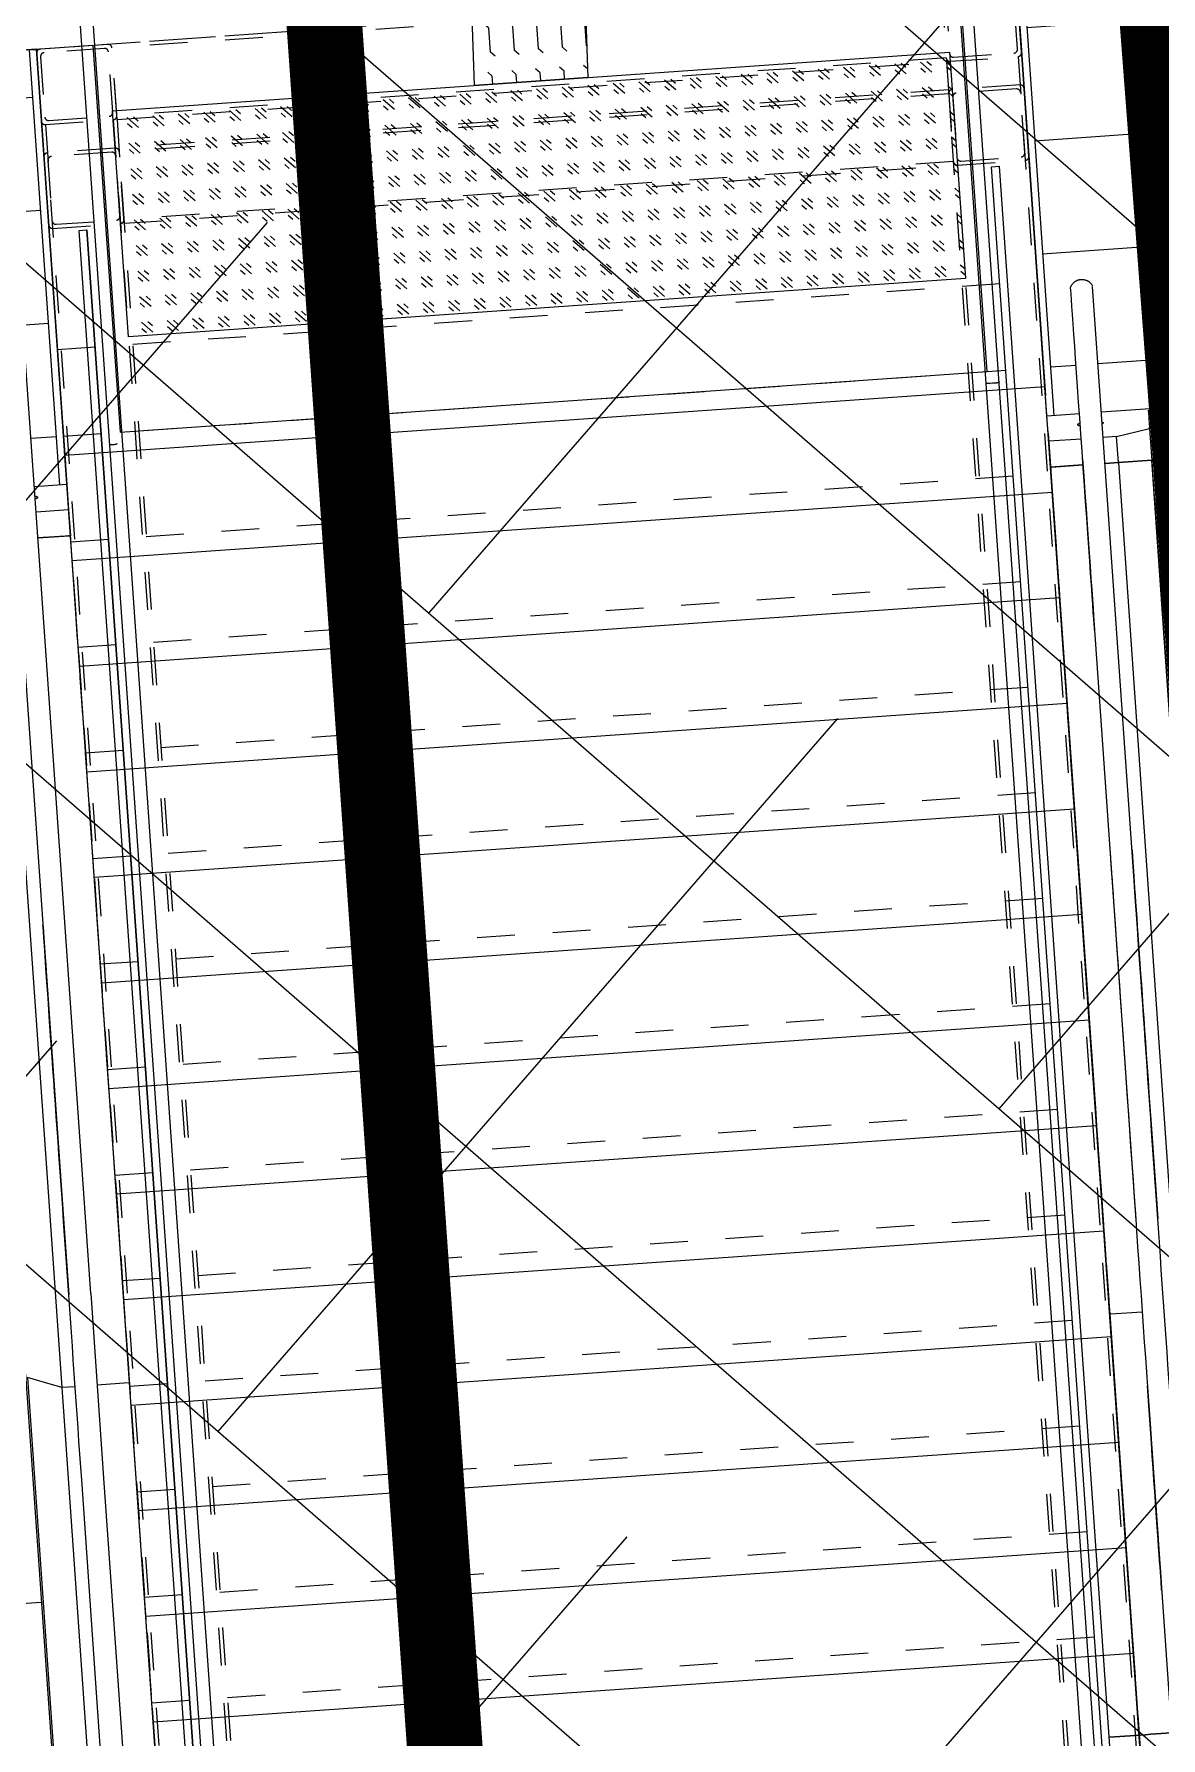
# Model space of a CAD drawing. Header units: millimetres. Extents: x 50357 to 985146, y 723188 to 1803594.
# Drawn here: x 834411.022 to 834414.004, y 820133.089 to 820137.598 of the extents above; entities that cross this region are included whole.
import ezdxf

# ---------------------------------------------------------------- set-up
doc = ezdxf.new("R2010")
doc.units = ezdxf.units.MM
doc.header["$LTSCALE"] = 3
doc.header["$MEASUREMENT"] = 0
for name, pattern in [('DASHED2', [0.375, 0.25, -0.125]), ('DIVIDE', [1.25, 0.5, -0.25, 0, -0.25, 0, -0.25]), ('Grid Line', [22.225, 12.7, -3.175, 3.175, -3.175]), ('XXASB-PIW-ARC-DWG-1012-MWP-XXXX-WS3-XC$0$XXXXX-PIW-P-ASB_BRIDGE_DECK_ARC-XXX$0$DASHED', [19.05, 12.7, -6.35]), ('XXASB-PIW-ARC-DWG-1012-MWP-XXXX-WS3-XC$0$XXXXX-PIW-P-ASB_BRIDGE_DECK_STR-XXX$0$Member Hidden', [4.5, 2.5, -2]), ('XXASB-PIW-ARC-DWG-1012-MWP-XXXX-WS3-XC$0$XXXXX-PIW-P-ASB_BRIDGE_STAIR_ESCALATOR-XXX$0$Member Hidden', [4.5, 2.5, -2])]:
    doc.linetypes.add(name, pattern=pattern)
doc.layers.add('-Excluded area line', color=7, linetype='DASHED2', lineweight=40)
for name, color, linetype in [('-Section line', 7, 'Continuous'), ('3A35X-MAGP-P-LD-00-0$0$LWK-GA_HANDRAIL', 7, 'Continuous'), ('_DEV LINE', 96, 'DIVIDE')]:
    doc.layers.add(name, color=color, linetype=linetype)
for name, color, linetype, true_color in [('WKD071__', 7, 'Continuous', 0x6e6e6e), ('XXASB-PIW-ARC-DWG-1012-MWP-XXXX-WS3-XC$0$XXXXX-PIW-P-ASB_BRIDGE_DECK_STR-XXX$0$ADS280__', 7, 'Continuous', 0x6e6e6e), ('XXASB-PIW-ARC-DWG-1012-MWP-XXXX-WS3-XC$0$XXXXX-PIW-P-ASB_BRIDGE_DECK_STR-XXX$0$ADS280_H', 7, 'XXASB-PIW-ARC-DWG-1012-MWP-XXXX-WS3-XC$0$XXXXX-PIW-P-ASB_BRIDGE_DECK_STR-XXX$0$Member Hidden', 0x6e6e6e), ('XXASB-PIW-ARC-DWG-1012-MWP-XXXX-WS3-XC$0$XXXXX-PIW-P-ASB_BRIDGE_STAIR_ESCALATOR-XXX$0$ADS240', 7, 'XXASB-PIW-ARC-DWG-1012-MWP-XXXX-WS3-XC$0$XXXXX-PIW-P-ASB_BRIDGE_STAIR_ESCALATOR-XXX$0$Member Hidden', 0x6e6e6e), ('XXASB-PIW-ARC-DWG-1012-MWP-XXXX-WS3-XC$0$XXXXX-PIW-P-ASB_BRIDGE_STAIR_ESCALATOR-XXX$0$ADS240_F', 7, 'Continuous', 0x6e6e6e), ('XXASB-PIW-ARC-DWG-1012-MWP-XXXX-WS3-XC$0$XXXXX-PIW-P-ASB_BRIDGE_STAIR_ESCALATOR-XXX$0$ADS292_H', 7, 'XXASB-PIW-ARC-DWG-1012-MWP-XXXX-WS3-XC$0$XXXXX-PIW-P-ASB_BRIDGE_STAIR_ESCALATOR-XXX$0$Member Hidden', 0x6e6e6e), ('XXASB-PIW-ARC-DWG-1012-MWP-XXXX-WS3-XC$0$XXXXX-PIW-P-ASB_BRIDGE_STAIR_ESCALATOR-XXX$0$ADS292_H1', 7, 'XXASB-PIW-ARC-DWG-1012-MWP-XXXX-WS3-XC$0$XXXXX-PIW-P-ASB_BRIDGE_STAIR_ESCALATOR-XXX$0$Member Hidden', 0x6e6e6e), ('XXASB-PIW-ARC-DWG-1012-MWP-XXXX-WS3-XC$0$XXXXX-PIW-P-ASB_BRIDGE_STAIR_ESCALATOR-XXX$0$Q-SPCQ-1', 7, 'Continuous', 0x6e6e6e)]:
    doc.layers.add(name, color=color, linetype=linetype, true_color=true_color)
for name, color, linetype, lineweight, true_color in [('XXASB-PIW-ARC-DWG-1012-MWP-XXXX-WS3-XC$0$XXXXX-PIW-P-ASB_BRIDGE_DECK_ARC-XXX$0$A-FLOR-HRAL', 7, 'Continuous', 13, 0x6e6e6e), ('XXASB-PIW-ARC-DWG-1012-MWP-XXXX-WS3-XC$0$XXXXX-PIW-P-ASB_BRIDGE_DECK_ARC-XXX$0$ADS280__', 7, 'Continuous', 13, 0x6e6e6e), ('XXASB-PIW-ARC-DWG-1012-MWP-XXXX-WS3-XC$0$XXXXX-PIW-P-ASB_BRIDGE_DECK_ARC-XXX$0$ADS280_H', 7, 'XXASB-PIW-ARC-DWG-1012-MWP-XXXX-WS3-XC$0$XXXXX-PIW-P-ASB_BRIDGE_DECK_ARC-XXX$0$DASHED', 25, 0x6e6e6e), ('XXASB-PIW-ARC-DWG-1012-MWP-XXXX-WS3-XC$0$XXXXX-PIW-P-ASB_BRIDGE_DECK_ARC-XXX$0$Q-SPCQ', 7, 'Continuous', 13, 0x6e6e6e)]:
    doc.layers.add(name, color=color, linetype=linetype, lineweight=lineweight, true_color=true_color)

# ---------------------------------------------------------------- blocks, each defined once
blk = doc.blocks.new('XXASB-PIW-ARC-DWG-1012-MWP-XXXX-WS3-XC$0$XXXXX-PIW-P-ASB_BRIDGE_DECK_ARC-XXX$0$HANDRAIL - HANDRAIL-3273728-DECK F_F_L__ARC')
at = {"layer": 'XXASB-PIW-ARC-DWG-1012-MWP-XXXX-WS3-XC$0$XXXXX-PIW-P-ASB_BRIDGE_DECK_ARC-XXX$0$A-FLOR-HRAL'}
for p, q in [((-668972.4, 99837.5), (-668972.4, 93010.1)), ((-668937.4, 93010.1), (-668937.4, 99837.5)), ((-668917.4, 93007.6), (-668917.4, 98077.6)), ((-668917.4, 93007.6), (-668917.4, 98077.6)), ((-668917.4, 98077.6), (-668897.4, 98077.6)), ((-668897.4, 98077.6), (-668897.4, 93007.6))]:
    blk.add_line(p, q, dxfattribs=at)
blk.add_open_spline([(-668947.4, 97505.6), (-668949.1, 97505.6), (-668966.7, 97505.8), (-668969.5, 97506.3), (-668971.1, 97506.8), (-668972.2, 97507.4), (-668972.4, 97507.9), (-668972.4, 97508.1)], degree=3, knots=[0, 0, 0, 0, 0.1666667, 0.25, 0.3333333, 0.4166667, 0.5, 0.5, 0.5, 0.5], dxfattribs=at)
blk.add_open_spline([(-668937.4, 97508.1), (-668937.4, 97507.9), (-668937.6, 97507.4), (-668938.6, 97506.8), (-668940.2, 97506.3), (-668942.3, 97505.9), (-668944.8, 97505.6), (-668946.5, 97505.6), (-668947.4, 97505.6)], degree=3, dxfattribs=at)
blk = doc.blocks.new('XXASB-PIW-ARC-DWG-1012-MWP-XXXX-WS3-XC$0$XXXXX-PIW-P-ASB_BRIDGE_DECK_ARC-XXX$0$HANDRAIL1 - HANDRAIL-3274031-DECK F_F_L__ARC')
at = {"layer": 'XXASB-PIW-ARC-DWG-1012-MWP-XXXX-WS3-XC$0$XXXXX-PIW-P-ASB_BRIDGE_DECK_ARC-XXX$0$A-FLOR-HRAL'}
for p, q in [((-671107.9, 99837.5), (-671107.9, 93010.1)), ((-671072.9, 93010.1), (-671072.9, 99837.5)), ((-671147.9, 93007.6), (-671147.9, 98077.6)), ((-671147.9, 98077.6), (-671127.9, 98077.6)), ((-671127.9, 93007.6), (-671127.9, 98077.6)), ((-671127.9, 98077.6), (-671127.9, 93007.6))]:
    blk.add_line(p, q, dxfattribs=at)
blk.add_open_spline([(-671097.9, 97505.6), (-671099.7, 97505.6), (-671102.3, 97505.8), (-671105.1, 97506.3), (-671106.7, 97506.8), (-671107.7, 97507.4), (-671107.9, 97507.9), (-671107.9, 97508.1)], degree=3, knots=[0, 0, 0, 0, 0.1666667, 0.25, 0.3333333, 0.4166667, 0.5, 0.5, 0.5, 0.5], dxfattribs=at)
blk.add_open_spline([(-671087.9, 97508.1), (-671087.9, 97507.9), (-671088.1, 97507.4), (-671089.1, 97506.8), (-671090.8, 97506.3), (-671092.9, 97505.9), (-671095.3, 97505.6), (-671097, 97505.6), (-671097.9, 97505.6)], degree=3, dxfattribs=at)
blk = doc.blocks.new('XXASB-PIW-ARC-DWG-1012-MWP-XXXX-WS3-XC$0$XXXXX-PIW-P-ASB_BRIDGE_DECK_ARC-XXX')
at = {"layer": 'XXASB-PIW-ARC-DWG-1012-MWP-XXXX-WS3-XC$0$XXXXX-PIW-P-ASB_BRIDGE_DECK_ARC-XXX$0$Q-SPCQ'}
h = blk.add_hatch(dxfattribs=at)
h.set_pattern_fill('FLEX', color=256, scale=10, angle=93.9987)
h.set_pattern_definition([(93.998705, (834867488.62, 817791861.544), (-63.345417, -4.4281045), [63.5, -63.5]), (138.998705, (834867484.193, 817791924.89), (-63.345417, -4.4281045), [15.875, -58.052561, 15.875, -89.802561])])
h.paths.add_polyline_path([(834551663, 818142331.2), (834551517.9, 818146553.4), (834551817.2, 818146574.3), (834551962.2, 818142352.2)])
h = blk.add_hatch(dxfattribs=at)
h.set_pattern_fill('GOST_GLASS', color=256, scale=8, angle=93.9987)
h.set_pattern_definition([(138.998705, (834732640.007, 817781335.395), (-4.733696, 67.717), [40, -56]), (138.998705, (834732638.824, 817781352.325), (-4.733696, 67.717), [16, -80]), (138.998705, (834732623.08, 817781334.21), (-4.733696, 67.717), [16, -80])])
h.paths.add_polyline_path([(834552961.5, 818141820.5), (834550746.9, 818141665.7), (834550705, 818142264.3), (834552919.6, 818142419.1)])
at = {"layer": 'XXASB-PIW-ARC-DWG-1012-MWP-XXXX-WS3-XC$0$XXXXX-PIW-P-ASB_BRIDGE_DECK_ARC-XXX$0$ADS280__'}
for p, q in [((834553096.8, 818142608.9), (834553171.9, 818141534.5)), ((834550503.2, 818142427.6), (834548682.6, 818142300.3)), ((834550578.3, 818141353.2), (834550503.2, 818142427.6)), ((834550578.3, 818141353.2), (834553171.9, 818141534.5))]:
    blk.add_line(p, q, dxfattribs=at)
at = {"layer": 'XXASB-PIW-ARC-DWG-1012-MWP-XXXX-WS3-XC$0$XXXXX-PIW-P-ASB_BRIDGE_DECK_ARC-XXX$0$ADS280_H'}
blk.add_line((834550558.7, 818141632.5), (834553152.4, 818141813.8), dxfattribs=at)
at = {"layer": 'XXASB-PIW-ARC-DWG-1012-MWP-XXXX-WS3-XC$0$XXXXX-PIW-P-ASB_BRIDGE_DECK_ARC-XXX$0$Q-SPCQ'}
for points in [[(834551663, 818142331.2), (834551517.9, 818146553.4), (834551817.2, 818146574.3), (834551962.2, 818142352.2)], [(834552961.5, 818141820.5), (834550746.9, 818141665.7), (834550705, 818142264.3), (834552919.6, 818142419.1)]]:
    blk.add_lwpolyline(points, close=True, dxfattribs=at)
at = {"layer": 'XXASB-PIW-ARC-DWG-1012-MWP-XXXX-WS3-XC$0$XXXXX-PIW-P-ASB_BRIDGE_DECK_ARC-XXX$0$A-FLOR-HRAL', "rotation": 3.999000000000387}
for name, p in [('XXASB-PIW-ARC-DWG-1012-MWP-XXXX-WS3-XC$0$XXXXX-PIW-P-ASB_BRIDGE_DECK_ARC-XXX$0$HANDRAIL - HANDRAIL-3273728-DECK F_F_L__ARC', (835227159.6, 818090927.1)), ('XXASB-PIW-ARC-DWG-1012-MWP-XXXX-WS3-XC$0$XXXXX-PIW-P-ASB_BRIDGE_DECK_ARC-XXX$0$HANDRAIL1 - HANDRAIL-3274031-DECK F_F_L__ARC', (835226970.6, 818090913.9))]:
    blk.add_blockref(name, p, dxfattribs=at)
blk = doc.blocks.new('XXASB-PIW-ARC-DWG-1012-MWP-XXXX-WS3-XC$0$XXXXX-PIW-P-ASB_BRIDGE_DECK_STR-XXX')
at = {"layer": 'XXASB-PIW-ARC-DWG-1012-MWP-XXXX-WS3-XC$0$XXXXX-PIW-P-ASB_BRIDGE_DECK_STR-XXX$0$ADS280__'}
for p, q in [((834553019.1, 818141574), (834552947.5, 818142598.5)), ((834548682.6, 818142300.3), (834550653.1, 818142438.1)), ((834550653.1, 818142438.1), (834550724.7, 818141413.6)), ((834550724.7, 818141413.6), (834553019.1, 818141574))]:
    blk.add_line(p, q, dxfattribs=at)
at = {"layer": 'XXASB-PIW-ARC-DWG-1012-MWP-XXXX-WS3-XC$0$XXXXX-PIW-P-ASB_BRIDGE_DECK_STR-XXX$0$ADS280_H'}
blk.add_line((834548682.6, 818142300.3), (834554917.4, 818142736.2), dxfattribs=at)
blk = doc.blocks.new('XXASB-PIW-ARC-DWG-1012-MWP-XXXX-WS3-XC$0$XXXXX-PIW-P-ASB_BRIDGE_STAIR_ESCALATOR-XXX$0$KONEGL-TravelMaster110_Escalator_Single_metric - TM110 - 101384-1810381-DECK F_F_L__STR')
at = {"layer": 'XXASB-PIW-ARC-DWG-1012-MWP-XXXX-WS3-XC$0$XXXXX-PIW-P-ASB_BRIDGE_STAIR_ESCALATOR-XXX$0$Q-SPCQ-1'}
h = blk.add_hatch(dxfattribs=at)
h.set_pattern_fill('FP_2', color=256, style=0, pattern_type=2)
h.set_pattern_definition([(270, (-87448.5, -668099.4), (300, 2e-14), [])])
h.paths.add_polyline_path([(10242.6, 755), (9957.2, 755), (9957.2, 687.4), (10242.6, 687.4)], flags=0)
h.paths.add_polyline_path([(10278.6, 755), (10242.6, 755), (10242.6, 687.4), (10278.6, 687.8)], flags=0)
h.paths.add_polyline_path([(9334.9, -500), (9957.2, -500), (9957.2, -629.2), (10292.2, -629.8), (10300.6, -634.3), (10307.7, -643.1), (10311.1, -655), (10311.1, -658.3), (10309.7, -667.5), (10302.5, -680.3), (10297.9, -684.4), (10290.9, -687.4), (9957.2, -687.4), (9957.2, -755), (11111.5, -755), (11111.5, 755), (10278.6, 755), (10278.6, 687.4), (10293.5, 686.3), (10299.4, 683.1), (10303.4, 679.6), (10310.2, 666.3), (10309.7, 648.6), (10307, 642.2), (10300.6, 634.3), (10290.9, 629.2), (9957.2, 628.2), (9957.2, 500), (9334.9, 500), (9334.9, -500)], flags=0)
for p, q in [((7575.6, 773.5), (-885, 773.5)), ((7574.3, 687.4), (7574.3, 771)), ((9821.5, 773.5), (8435.2, 773.5)), ((9821.5, 773.6), (9890.2, 773.6)), ((9821.5, 687.4), (9821.5, 773.6)), ((9821.5, 771), (9821.5, 687.4)), ((9890.2, 773.6), (9957.2, 773.6)), ((9890.2, 687.4), (9890.2, 773.6)), ((9957.2, 687.4), (9957.2, 773.6)), ((9957.2, 773.5), (11111.5, 773.5)), ((11111.5, 755), (9957.2, 755)), ((11111.5, 755), (9957.2, 755)), ((7327.3, 687.4), (-8262.6, 687.4)), ((9837.7, 687.4), (7817.7, 687.4)), ((8435.2, 593.5), (7574.3, 593.5)), ((7817.7, 629.2), (9837.7, 629.2)), ((9821.5, 593.5), (8435.2, 593.5)), ((9821.5, 593.5), (9821.5, 629.2)), ((9821.5, 629.2), (9821.5, 593.5)), ((9821.5, 505), (9821.5, 593.5)), ((9821.5, 593.5), (9890.2, 593.5)), ((9821.5, 593.5), (9821.5, 505)), ((9837.7, 629.2), (10290.9, 629.2)), ((9890.2, 593.5), (9890.2, 629.2)), ((9890.2, 593.5), (9905.6, 505)), ((9957.2, 500), (9957.2, 629.2)), ((8435.2, 505), (9821.5, 505)), ((8435.2, 500), (9821.5, 500)), ((9821.5, 500), (9821.5, 505)), ((9905.6, 505), (9821.5, 505)), ((9821.5, 505), (9821.5, 500)), ((9909.5, 500), (9821.5, 500)), ((9905.6, 505), (9908.6, 505)), ((9908.6, 505), (9909.5, 500)), ((9957.2, 500), (9909.5, 500))]:
    blk.add_line(p, q, dxfattribs=at)
at = {"layer": 'XXASB-PIW-ARC-DWG-1012-MWP-XXXX-WS3-XC$0$XXXXX-PIW-P-ASB_BRIDGE_STAIR_ESCALATOR-XXX$0$Q-SPCQ-1', "flags": 128}
for points in [[(8435.2, 773.5), (8372.1, 773.5), (8309, 773.5), (8246.1, 773.5), (8183.5, 773.5), (8121.4, 773.5), (8059.7, 773.5), (7998.6, 773.5), (7938.3, 773.5), (7878.7, 773.5), (7820, 773.5), (7762.3, 773.5), (7705.7, 773.5), (7650.2, 773.5), (7596, 773.5), (7575.6, 773.5)], [(10292.5, 687.4), (10293.6, 686.9), (10294.8, 686.3), (10295.9, 685.7), (10297, 685), (10298, 684.3), (10299, 683.5), (10300, 682.8), (10301, 681.9), (10301.9, 681.1), (10302.8, 680.2), (10303.7, 679.2), (10304.5, 678.2), (10305.3, 677.2), (10306, 676.2), (10306.7, 675.1), (10307.4, 674.1), (10308, 672.9), (10308.5, 671.8), (10309, 670.6), (10309.5, 669.5), (10309.9, 668.3), (10310.3, 667.1), (10310.6, 665.8), (10310.9, 664.6), (10311.1, 663.3), (10311.3, 662.1), (10311.4, 660.8), (10311.5, 659.5), (10311.5, 658.3), (10311.5, 657), (10311.4, 655.7), (10311.3, 654.5), (10311.1, 653.2), (10310.9, 652), (10310.6, 650.7), (10310.3, 649.5), (10309.9, 648.3), (10309.5, 647.1), (10309, 645.9), (10308.5, 644.8), (10307.9, 643.6), (10307.3, 642.5), (10306.7, 641.4), (10306, 640.4), (10305.2, 639.3), (10304.5, 638.3), (10303.6, 637.3), (10302.8, 636.4), (10301.9, 635.5), (10301, 634.6), (10300, 633.8), (10299, 633), (10298, 632.3), (10296.9, 631.6), (10295.8, 630.9), (10294.7, 630.3), (10293.6, 629.7), (10292.5, 629.2)]]:
    blk.add_lwpolyline(points, dxfattribs=at)
at = {"layer": 'XXASB-PIW-ARC-DWG-1012-MWP-XXXX-WS3-XC$0$XXXXX-PIW-P-ASB_BRIDGE_STAIR_ESCALATOR-XXX$0$Q-SPCQ-1'}
for centre, major_axis, start_param, end_param in [((9821.5, 771), (0, 2.5), 4.712389, 4.970341), ((7817.7, 687.4), (980.9, 0), 0, 4.248741), ((9837.7, 687.4), (-454.8, 0), 4.712389, 9.342105), ((7817.7, 629.2), (-981, 0), 1.047197, 4.712389), ((8435.2, 505), (1518.4, 0), 0, 2.22745), ((8435.2, 500), (1502.4, 0), 4.213205, 6.283185)]:
    blk.add_ellipse(centre, major_axis=major_axis, ratio=0.000001, start_param=start_param, end_param=end_param, dxfattribs=at)
for points, knots in [([(7574.3, 771), (7574.3, 771.4), (7574.3, 772.1), (7574.7, 772.9), (7575.1, 773.3), (7575.3, 773.4), (7575.4, 773.5)], [0, 0, 0, 0, 0.2857143, 0.5714286, 0.7857143, 0.9019333, 0.9019333, 0.9019333, 0.9019333]), ([(9924.8, 687.6), (9924.9, 687.9), (9925, 688.5), (9925.2, 689.1), (9925.4, 689.8), (9925.6, 690.5), (9925.9, 691.3), (9926.3, 691.9), (9926.6, 692.5), (9926.9, 693), (9927.4, 693.5), (9928.3, 694.2), (9929.2, 694.2), (9930.1, 693.6), (9930.6, 693), (9931, 692.5), (9931.4, 691.6), (9931.8, 690.7), (9932.1, 689.9), (9932.2, 689.5), (9932.4, 688.8), (9932.6, 688.1), (9932.7, 687.6)], [0.1687053, 0.1687053, 0.1687053, 0.1687053, 0.1944444, 0.2083333, 0.2222222, 0.25, 0.2777778, 0.3055556, 0.3333333, 0.3611111, 0.3888889, 0.4444444, 0.5555556, 0.6111111, 0.6388889, 0.6666667, 0.7083333, 0.75, 0.7708333, 0.78125, 0.7916667, 0.8312066, 0.8312066, 0.8312066, 0.8312066]), ([(9930.9, 628.2), (9930.8, 628), (9930.6, 627.7), (9930.1, 627.1), (9929.2, 626.5), (9928.3, 626.5), (9927.4, 627.2), (9926.9, 627.7), (9926.7, 628), (9926.6, 628.2)], [0.3333333, 0.3333333, 0.3333333, 0.3333333, 0.3611111, 0.3888889, 0.4444444, 0.5555556, 0.6111111, 0.6388889, 0.6666667, 0.6666667, 0.6666667, 0.6666667])]:
    blk.add_open_spline(points, degree=3, knots=knots, dxfattribs=at)
blk = doc.blocks.new('XXASB-PIW-ARC-DWG-1012-MWP-XXXX-WS3-XC$0$XXXXX-PIW-P-ASB_BRIDGE_STAIR_ESCALATOR-XXX$0$KONEGL-TravelMaster110_Escalator_Single_metric - TM110 - 101384-V1-DECK F_F_L__STR')
at = {"layer": 'XXASB-PIW-ARC-DWG-1012-MWP-XXXX-WS3-XC$0$XXXXX-PIW-P-ASB_BRIDGE_STAIR_ESCALATOR-XXX$0$Q-SPCQ-1'}
h = blk.add_hatch(dxfattribs=at)
h.set_pattern_fill('FP_3', color=256, style=0, pattern_type=2)
h.set_pattern_definition([(270, (-87448.5, -671946.4), (300, 2e-14), [])])
h.paths.add_polyline_path([(9334.9, -500), (9957.2, -500), (9957.2, -629.2), (10292.2, -629.8), (10300.6, -634.3), (10307.7, -643.1), (10311.1, -655), (10311.1, -658.3), (10309.7, -667.5), (10302.5, -680.3), (10297.9, -684.4), (10290.9, -687.4), (9957.2, -687.4), (9957.2, -755), (11111.5, -755), (11111.5, 755), (9957.2, 755), (9957.2, 687.4), (10293.5, 686.3), (10299.4, 683.1), (10303.4, 679.6), (10310.2, 666.3), (10309.7, 648.6), (10307, 642.2), (10300.6, 634.3), (10290.9, 629.2), (9957.2, 628.2), (9957.2, 500), (9334.9, 500), (9334.9, -500)], flags=0)
for p, q in [((7011.9, 500), (7011.9, -500)), ((7607.7, -505), (-7757, -505)), ((7616.1, -500), (-7748.3, -500)), ((-8262.6, -629.2), (7327.3, -629.2)), ((7574.3, -593.5), (-7791.7, -593.5)), ((7574.3, -629.2), (7574.3, -593.5)), ((8435.2, -593.5), (7574.3, -593.5)), ((9837.7, -629.2), (7817.7, -629.2)), ((9821.5, -593.5), (8435.2, -593.5)), ((7327.3, -687.4), (-8262.6, -687.4)), ((7817.7, -687.4), (7327.3, -687.4)), ((7574.3, -771), (7574.3, -687.4)), ((7817.7, -687.4), (9837.7, -687.4)), ((9821.5, -773.6), (9821.5, -687.4)), ((9821.5, -687.4), (9821.5, -771)), ((9837.7, -687.4), (10290.9, -687.4)), ((9890.2, -773.6), (9890.2, -687.4)), ((9957.2, -773.6), (9957.2, -687.4)), ((9957.2, -755), (11111.5, -755)), ((9957.2, -755), (11111.5, -755)), ((11111.5, -755), (11111.5, -773.5)), ((-885, -773.5), (7575.6, -773.5)), ((8435.2, -773.5), (9821.5, -773.5)), ((9890.2, -773.6), (9821.5, -773.6)), ((9957.2, -773.6), (9890.2, -773.6)), ((11111.5, -773.5), (9957.2, -773.5))]:
    blk.add_line(p, q, dxfattribs=at)
at = {"layer": 'XXASB-PIW-ARC-DWG-1012-MWP-XXXX-WS3-XC$0$XXXXX-PIW-P-ASB_BRIDGE_STAIR_ESCALATOR-XXX$0$Q-SPCQ-1', "flags": 128}
for points in [[(7574.3, -593.5), (7591, -549.2), (7607.7, -505)], [(7575.6, -773.5), (7629.3, -773.5), (7684.2, -773.5), (7740.4, -773.5), (7797.7, -773.5), (7856, -773.5), (7915.3, -773.5), (7975.4, -773.5), (8036.2, -773.5), (8097.6, -773.5), (8159.6, -773.5), (8222, -773.5), (8284.8, -773.5), (8347.8, -773.5), (8411, -773.5), (8435.2, -773.5)]]:
    blk.add_lwpolyline(points, dxfattribs=at)
at = {"layer": 'XXASB-PIW-ARC-DWG-1012-MWP-XXXX-WS3-XC$0$XXXXX-PIW-P-ASB_BRIDGE_STAIR_ESCALATOR-XXX$0$Q-SPCQ-1'}
for centre, major_axis, start_param, end_param in [((7817.7, -629.2), (-981, 0), 1.047197, 4.712389), ((9821.5, -771), (0, 2.5), 4.712389, 7.875308)]:
    blk.add_ellipse(centre, major_axis=major_axis, ratio=0.000001, start_param=start_param, end_param=end_param, dxfattribs=at)
for points, knots in [([(9932.7, -687.6), (9932.6, -687.9), (9932.5, -688.5), (9932.3, -689.1), (9932.1, -689.8), (9931.9, -690.5), (9931.6, -691.3), (9931.2, -691.9), (9930.9, -692.5), (9930.6, -693), (9930.1, -693.6), (9929.2, -694.2), (9928.3, -694.2), (9927.4, -693.5), (9926.9, -693), (9926.5, -692.4), (9926.1, -691.6), (9925.7, -690.7), (9925.4, -689.9), (9925.3, -689.5), (9925.1, -688.8), (9924.9, -688.1), (9924.8, -687.6)], [0.1684705, 0.1684705, 0.1684705, 0.1684705, 0.1944444, 0.2083333, 0.2222222, 0.25, 0.2777778, 0.3055556, 0.3333333, 0.3611111, 0.3888889, 0.4444444, 0.5555556, 0.6111111, 0.6388889, 0.6666667, 0.7083333, 0.75, 0.7708333, 0.78125, 0.7916667, 0.8316178, 0.8316178, 0.8316178, 0.8316178]), ([(7575.4, -773.5), (7575.3, -773.5), (7575.2, -773.4), (7574.9, -773.2), (7574.5, -772.7), (7574.3, -771.8), (7574.3, -771.3), (7574.3, -771)], [0.0978523, 0.0978523, 0.0978523, 0.0978523, 0.1428571, 0.2857143, 0.5714286, 0.7857143, 1, 1, 1, 1])]:
    blk.add_open_spline(points, degree=3, knots=knots, dxfattribs=at)
blk = doc.blocks.new('XXASB-PIW-ARC-DWG-1012-MWP-XXXX-WS3-XC$0$XXXXX-PIW-P-ASB_BRIDGE_STAIR_ESCALATOR-XXX$0$A$C1D6126A4')
at = {"layer": 'XXASB-PIW-ARC-DWG-1012-MWP-XXXX-WS3-XC$0$XXXXX-PIW-P-ASB_BRIDGE_STAIR_ESCALATOR-XXX$0$ADS240_F'}
for p, q in [((834550578.3, 818141353.2), (834553171.9, 818141534.5)), ((834554618.2, 818120845), (834553171.9, 818141534.5)), ((834552024.5, 818120663.7), (834550578.3, 818141353.2)), ((834550597.8, 818141073.9), (834553191.5, 818141255.2)), ((834550617.3, 818140794.6), (834553211, 818140975.9)), ((834550636.8, 818140515.3), (834553230.5, 818140696.6)), ((834550656.4, 818140235.9), (834553250, 818140417.2)), ((834550675.9, 818139956.6), (834553269.6, 818140137.9)), ((834550695.4, 818139677.3), (834553289.1, 818139858.6)), ((834550714.9, 818139398), (834553308.6, 818139579.3)), ((834550734.5, 818139118.7), (834553328.1, 818139300)), ((834550754, 818138839.3), (834553347.7, 818139020.7)), ((834550773.5, 818138560), (834553367.2, 818138741.3)), ((834550793, 818138280.7), (834553386.7, 818138462)), ((834550812.6, 818138001.4), (834553406.2, 818138182.7))]:
    blk.add_line(p, q, dxfattribs=at)
blk = doc.blocks.new('XXASB-PIW-ARC-DWG-1012-MWP-XXXX-WS3-XC$0$XXXXX-PIW-P-ASB_BRIDGE_STAIR_ESCALATOR-XXX$0$Square Hollow Sections - SHS 200x200x10-V38-DECK F_F_L__STR')
at = {"layer": 'XXASB-PIW-ARC-DWG-1012-MWP-XXXX-WS3-XC$0$XXXXX-PIW-P-ASB_BRIDGE_STAIR_ESCALATOR-XXX$0$ADS292_H'}
for p, q in [((-1100.3, -100), (-1100.3, 100)), ((1099.8, 100), (-1100.3, 100)), ((1099.8, 100), (1099.8, -100)), ((1099.8, 90), (-1100.3, 90)), ((1099.8, -90), (-1100.3, -90)), ((-1100.3, -100), (1099.8, -100))]:
    blk.add_line(p, q, dxfattribs=at)
blk = doc.blocks.new('XXASB-PIW-ARC-DWG-1012-MWP-XXXX-WS3-XC$0$XXXXX-PIW-P-ASB_BRIDGE_STAIR_ESCALATOR-XXX$0$200x200x10 SHS')
at = {"layer": 'XXASB-PIW-ARC-DWG-1012-MWP-XXXX-WS3-XC$0$XXXXX-PIW-P-ASB_BRIDGE_STAIR_ESCALATOR-XXX$0$ADS292_H1', "ltscale": 0.3}
blk.add_lwpolyline([(90, 0), (-90, 0, 0.414214), (-100, -10), (-100, -190, 0.414214), (-90, -200), (90, -200, 0.414214), (100, -190), (100, -10, 0.414214)], format="xyb", close=True, dxfattribs=at)
at = {"layer": 'XXASB-PIW-ARC-DWG-1012-MWP-XXXX-WS3-XC$0$XXXXX-PIW-P-ASB_BRIDGE_STAIR_ESCALATOR-XXX$0$ADS292_H1', "ltscale": 0.2}
blk.add_lwpolyline([(80, -10), (-80, -10, 0.414214), (-90, -20), (-90, -180, 0.414214), (-80, -190), (80, -190, 0.414214), (90, -180), (90, -20, 0.414214)], format="xyb", close=True, dxfattribs=at)
blk = doc.blocks.new('XXASB-PIW-ARC-DWG-1012-MWP-XXXX-WS3-XC$0$XXXXX-PIW-P-ASB_BRIDGE_STAIR_ESCALATOR-XXX')
at = {"layer": 'XXASB-PIW-ARC-DWG-1012-MWP-XXXX-WS3-XC$0$XXXXX-PIW-P-ASB_BRIDGE_STAIR_ESCALATOR-XXX$0$ADS240'}
for p, q in [((834550574.8, 818141403.1), (834553168.4, 818141584.4)), ((834554614.7, 818120894.9), (834553168.4, 818141584.4)), ((834552021.1, 818120713.6), (834550574.8, 818141403.1)), ((834550594.3, 818141123.8), (834553188, 818141305.1)), ((834550613.8, 818140844.5), (834553207.5, 818141025.8)), ((834550633.3, 818140565.1), (834553227, 818140746.4)), ((834550652.9, 818140285.8), (834553246.5, 818140467.1)), ((834550672.4, 818140006.5), (834553266.1, 818140187.8)), ((834550691.9, 818139727.2), (834553285.6, 818139908.5)), ((834550711.4, 818139447.9), (834553305.1, 818139629.2)), ((834550731, 818139168.5), (834553324.6, 818139349.9)), ((834550750.5, 818138889.2), (834553344.2, 818139070.5)), ((834550770, 818138609.9), (834553363.7, 818138791.2)), ((834550789.5, 818138330.6), (834553383.2, 818138511.9)), ((834550809.1, 818138051.3), (834553402.7, 818138232.6))]:
    blk.add_line(p, q, dxfattribs=at)
at = {"layer": 'XXASB-PIW-ARC-DWG-1012-MWP-XXXX-WS3-XC$0$XXXXX-PIW-P-ASB_BRIDGE_STAIR_ESCALATOR-XXX$0$ADS292_H'}
for p, q in [((834552911.3, 818142394.4), (834554418.7, 818120831.1)), ((834552921.3, 818142395.1), (834554428.7, 818120831.8)), ((834553100.9, 818142407.7), (834554608.2, 818120844.3)), ((834553110.8, 818142408.4), (834554618.2, 818120845)), ((834550706.7, 818142240.3), (834552214.1, 818120677)), ((834550716.7, 818142241), (834552224.1, 818120677.6)), ((834550517.2, 818142227.1), (834552024.5, 818120663.7)), ((834550527.1, 818142227.8), (834552034.5, 818120664.4))]:
    blk.add_line(p, q, dxfattribs=at)
at = {"layer": 'XXASB-PIW-ARC-DWG-1012-MWP-XXXX-WS3-XC$0$XXXXX-PIW-P-ASB_BRIDGE_STAIR_ESCALATOR-XXX$0$ADS240_F'}
blk.add_blockref('XXASB-PIW-ARC-DWG-1012-MWP-XXXX-WS3-XC$0$XXXXX-PIW-P-ASB_BRIDGE_STAIR_ESCALATOR-XXX$0$A$C1D6126A4', (0, 0), dxfattribs=at)
at = {"layer": 'XXASB-PIW-ARC-DWG-1012-MWP-XXXX-WS3-XC$0$XXXXX-PIW-P-ASB_BRIDGE_STAIR_ESCALATOR-XXX$0$ADS292_H', "rotation": 3.999000000000387}
for p in [(834551807.3, 818142417.5), (834551826.5, 818142142.9)]:
    blk.add_blockref('XXASB-PIW-ARC-DWG-1012-MWP-XXXX-WS3-XC$0$XXXXX-PIW-P-ASB_BRIDGE_STAIR_ESCALATOR-XXX$0$Square Hollow Sections - SHS 200x200x10-V38-DECK F_F_L__STR', p, dxfattribs=at)
at = {"layer": 'XXASB-PIW-ARC-DWG-1012-MWP-XXXX-WS3-XC$0$XXXXX-PIW-P-ASB_BRIDGE_STAIR_ESCALATOR-XXX$0$ADS292_H1'}
for p, rotation in [((834552904.3, 818142494.2), 93.99870513598016), ((834550510.1, 818142326.8), 93.99870513598017), ((834552923.6, 818142219.6), 93.99870513598016), ((834550529.4, 818142052.2), 93.99870513598017)]:
    blk.add_blockref('XXASB-PIW-ARC-DWG-1012-MWP-XXXX-WS3-XC$0$XXXXX-PIW-P-ASB_BRIDGE_STAIR_ESCALATOR-XXX$0$200x200x10 SHS', p, dxfattribs=dict(at, rotation=rotation))
at = {"layer": 'XXASB-PIW-ARC-DWG-1012-MWP-XXXX-WS3-XC$0$XXXXX-PIW-P-ASB_BRIDGE_STAIR_ESCALATOR-XXX$0$Q-SPCQ-1', "rotation": 93.99870513611988}
for name, p in [('XXASB-PIW-ARC-DWG-1012-MWP-XXXX-WS3-XC$0$XXXXX-PIW-P-ASB_BRIDGE_STAIR_ESCALATOR-XXX$0$KONEGL-TravelMaster110_Escalator_Single_metric - TM110 - 101384-1810381-DECK F_F_L__STR', (834554643.4, 818131577.4)), ('XXASB-PIW-ARC-DWG-1012-MWP-XXXX-WS3-XC$0$XXXXX-PIW-P-ASB_BRIDGE_STAIR_ESCALATOR-XXX$0$KONEGL-TravelMaster110_Escalator_Single_metric - TM110 - 101384-V1-DECK F_F_L__STR', (834550506.5, 818131288.2))]:
    blk.add_blockref(name, p, dxfattribs=at)
blk = doc.blocks.new('XXASB-PIW-ARC-DWG-1012-MWP-XXXX-WS3-XC')
for name in ['XXASB-PIW-ARC-DWG-1012-MWP-XXXX-WS3-XC$0$XXXXX-PIW-P-ASB_BRIDGE_DECK_STR-XXX', 'XXASB-PIW-ARC-DWG-1012-MWP-XXXX-WS3-XC$0$XXXXX-PIW-P-ASB_BRIDGE_DECK_ARC-XXX', 'XXASB-PIW-ARC-DWG-1012-MWP-XXXX-WS3-XC$0$XXXXX-PIW-P-ASB_BRIDGE_STAIR_ESCALATOR-XXX']:
    blk.add_blockref(name, (0, 0))

msp = doc.modelspace()

# ---------------------------------------------------------------- hatches: boundary and pattern name
at = {"layer": '-Excluded area line'}
h = msp.add_hatch(dxfattribs=at)
h.set_pattern_fill('ANSI31', color=256)
h.set_pattern_definition([(45, (-139.47494, 1995.13076), (-0.088388347648, 0.088388347648), [])])
edge = h.paths.add_edge_path(flags=0)
edge.add_arc((834436.5268, 820041.2161), 0.5122, 0, 360)
edge = h.paths.add_edge_path(flags=17)
edge.add_line((834370.1796, 819898.3582), (834354.1764, 820127.3308))
edge.add_line((834354.1764, 820127.3308), (834355.7473, 820127.4406))
edge.add_line((834355.7473, 820127.4406), (834352.9692, 820167.1368))
edge.add_line((834352.9692, 820167.1368), (834351.3095, 820168.2318))
edge.add_line((834351.3095, 820168.2318), (834350.2016, 820184.0723))
edge.add_line((834350.2016, 820184.0723), (834350.2024, 820184.0729))
edge.add_arc((834337.5716, 820166.7457), 21.4422, 53.90525, 53.90955, ccw=False)
edge.add_line((834350.2037, 820184.0719), (834353.336, 820181.5063))
edge.add_line((834353.336, 820181.5063), (834358.2744, 820176.9438))
edge.add_arc((834422.1325, 820262.4089), 106.6872, 233.233545, 261.758005)
edge.add_line((834406.8385, 820156.8237), (834414.6807, 820155.7938))
edge.add_line((834414.6807, 820155.7938), (834431.0888, 820153.6391))
edge.add_line((834431.0888, 820153.6391), (834466.4887, 820152.6977))
edge.add_line((834466.4887, 820152.6977), (834466.489, 820152.6974))
edge.add_line((834466.489, 820152.6974), (834466.4918, 820152.6976))
edge.add_line((834466.4918, 820152.6976), (834490.6781, 820153.5131))
edge.add_line((834490.6781, 820153.5131), (834493.6229, 820153.7196))
edge.add_line((834493.6229, 820153.7196), (834497.3389, 820100.6412))
edge.add_line((834497.3389, 820100.6412), (834503.3242, 820101.0602))
edge.add_line((834503.3242, 820101.0602), (834506.8161, 820051.1823))
edge.add_line((834506.8161, 820051.1823), (834500.8302, 820050.7633))
edge.add_line((834500.8302, 820050.7633), (834503.924, 820006.5714))
edge.add_line((834503.924, 820006.5714), (834501.6802, 820006.4143))
edge.add_line((834501.6802, 820006.4143), (834503.9259, 819974.3285))
edge.add_line((834503.9259, 819974.3285), (834504.6981, 819962.9897))
edge.add_line((834504.6981, 819962.9897), (834505.4238, 819963.0405))
edge.add_line((834505.4238, 819963.0405), (834506.1496, 819963.0912))
edge.add_line((834506.1496, 819963.0912), (834508.6469, 819927.0094))
edge.add_line((834508.6469, 819927.0094), (834507.2588, 819926.734))
edge.add_line((834507.2588, 819926.734), (834412.7758, 819914.6199))
edge.add_line((834412.7758, 819914.6199), (834370.1796, 819898.3582))
edge = h.paths.add_edge_path(flags=0)
edge.add_arc((834436.5268, 820041.2161), 0.5122, 0, 360)
h.paths.add_polyline_path([(834443.6736, 819938.9851), (834436.5268, 820041.2161), (834364.2033, 820036.1601), (834372.2756, 819920.6896), (834407.966, 819934.432)], flags=0)
h.paths.add_polyline_path([(834436.5268, 820041.2161), (834364.2033, 820036.1601), (834372.2756, 819920.6896), (834407.966, 819934.432), (834443.6736, 819938.9851)], flags=0)
h.paths.add_polyline_path([(834437.1913, 820039.1464), (834449.6784, 820040.0193), (834449.4933, 820042.6664), (834437.0063, 820041.7934)], flags=8)
h.paths.add_polyline_path([(834477.4882, 819990.9035), (834447.8591, 819988.8322), (834444.432, 820037.8561), (834474.0611, 820039.9274)], flags=0)
edge = h.paths.add_edge_path(flags=17)
edge.add_line((834370.1796, 819898.3582), (834354.1764, 820127.3308))
edge.add_line((834354.1764, 820127.3308), (834355.7473, 820127.4406))
edge.add_line((834355.7473, 820127.4406), (834352.9692, 820167.1368))
edge.add_line((834352.9692, 820167.1368), (834351.3095, 820168.2318))
edge.add_line((834351.3095, 820168.2318), (834350.2016, 820184.0723))
edge.add_line((834350.2016, 820184.0723), (834350.2024, 820184.0729))
edge.add_arc((834337.5716, 820166.7457), 21.4422, 53.90525, 53.90955, ccw=False)
edge.add_line((834350.2037, 820184.0719), (834353.336, 820181.5063))
edge.add_line((834353.336, 820181.5063), (834358.2744, 820176.9438))
edge.add_arc((834422.1325, 820262.4089), 106.6872, 233.233545, 261.758005)
edge.add_line((834406.8385, 820156.8237), (834414.6807, 820155.7938))
edge.add_line((834414.6807, 820155.7938), (834431.0888, 820153.6391))
edge.add_line((834431.0888, 820153.6391), (834466.4887, 820152.6977))
edge.add_line((834466.4887, 820152.6977), (834466.489, 820152.6974))
edge.add_line((834466.489, 820152.6974), (834466.4918, 820152.6976))
edge.add_line((834466.4918, 820152.6976), (834490.6781, 820153.5131))
edge.add_line((834490.6781, 820153.5131), (834493.6229, 820153.7196))
edge.add_line((834493.6229, 820153.7196), (834497.3389, 820100.6412))
edge.add_line((834497.3389, 820100.6412), (834503.3242, 820101.0602))
edge.add_line((834503.3242, 820101.0602), (834506.8161, 820051.1823))
edge.add_line((834506.8161, 820051.1823), (834500.8302, 820050.7633))
edge.add_line((834500.8302, 820050.7633), (834503.924, 820006.5714))
edge.add_line((834503.924, 820006.5714), (834501.6802, 820006.4143))
edge.add_line((834501.6802, 820006.4143), (834503.9259, 819974.3285))
edge.add_line((834503.9259, 819974.3285), (834504.6981, 819962.9897))
edge.add_line((834504.6981, 819962.9897), (834505.4238, 819963.0405))
edge.add_line((834505.4238, 819963.0405), (834506.1496, 819963.0912))
edge.add_line((834506.1496, 819963.0912), (834508.6469, 819927.0094))
edge.add_line((834508.6469, 819927.0094), (834507.2588, 819926.734))
edge.add_line((834507.2588, 819926.734), (834412.7758, 819914.6199))
edge.add_line((834412.7758, 819914.6199), (834370.1796, 819898.3582))
edge = h.paths.add_edge_path(flags=0)
edge.add_line((834403.4392, 820100.9781), (834400.9072, 820137.2129))
edge.add_line((834400.9072, 820137.2129), (834394.0525, 820136.7515))
edge.add_line((834394.0525, 820136.7515), (834383.7833, 820138.9945))
edge.add_line((834383.7833, 820138.9945), (834386.4241, 820150.9795))
edge.add_arc((834419.1147, 820262.6947), 116.4, 237.276176, 253.689242, ccw=False)
edge.add_line((834356.19, 820164.769), (834360.8576, 820098.0013))
edge.add_line((834360.8576, 820098.0013), (834403.4392, 820100.9781))
h.paths.add_polyline_path([(834427.1602, 820102.6345), (834424.329, 820143.1329), (834466.987, 820142.4068), (834469.5602, 820105.6004)], flags=0)
h = msp.add_hatch()
h.set_pattern_fill('ANSI38', color=256, scale=8)
h.set_pattern_definition([(318.99891, (834525.5252, 818208.8837), (0.6560734, 0.7546971), []), (48.99891, (834525.5252, 818208.8837), (0.55744973, 2.16546757), [2.5, -1.5])])
edge = h.paths.add_edge_path()
edge.add_line((834399.7698, 820147.3643), (834386.3999, 820150.3102))
edge.add_line((834386.3999, 820150.3102), (834383.9993, 820139.4155))
edge.add_line((834383.9993, 820139.4155), (834392.4803, 820137.5468))
edge.add_line((834392.4803, 820137.5468), (834400.4085, 820138.0699))
edge.add_line((834400.4085, 820138.0699), (834400.4702, 820137.1881))
edge.add_line((834400.4702, 820137.1881), (834402.5272, 820107.7619))
edge.add_line((834402.5272, 820107.7619), (834425.188, 820109.3459))
edge.add_line((834425.188, 820109.3459), (834423.3135, 820136.1614))
edge.add_line((834423.3135, 820136.1614), (834416.0547, 820136.2791))
edge.add_line((834416.0547, 820136.2791), (834415.3668, 820146.1197))
edge.add_line((834415.3668, 820146.1197), (834422.6256, 820146.002))
edge.add_line((834422.6256, 820146.002), (834422.0416, 820154.356))
edge.add_line((834422.0416, 820154.356), (834420.5443, 820154.8119))
edge.add_line((834420.5443, 820154.8119), (834414.7454, 820155.6584))
edge.add_arc((834430.7388, 820274.9205), 120.3297, 257.639716, 262.362038, ccw=False)
edge.add_line((834404.9813, 820157.3799), (834398.973, 820158.5794))
edge.add_line((834398.973, 820158.5794), (834399.7698, 820147.3643))

# ---------------------------------------------------------------- linework, layer by layer
at = {"layer": '-Section line', "linetype": 'Grid Line', "ltscale": 2, "const_width": 0.2, "flags": 128}
msp.add_lwpolyline([(834410.2818, 820159.204), (834413.8738, 820107.8198)], dxfattribs=at)
at = {"layer": '3A35X-MAGP-P-LD-00-0$0$LWK-GA_HANDRAIL', "color": 1, "lineweight": 30, "ltscale": 0.5}
msp.add_open_spline([(834413.8679, 820133.0912), (834414.7408, 820133.1521), (834415.6137, 820133.2131)], degree=2, dxfattribs=at)
at = {"layer": '_DEV LINE', "ltscale": 2, "const_width": 0.3825, "elevation": 0.0001}
msp.add_lwpolyline([(834421.7408, 820147.5247), (834421.9817, 820144.0795), (834413.4413, 820146.1237), (834414.5068, 820132.0971), (834422.7804, 820132.6757), (834425.0781, 820099.8156), (834471.9154, 820103.0901), (834468.865, 820146.7226), (834421.7408, 820147.5247)], dxfattribs=at)

# ---------------------------------------------------------------- block references
at = {"layer": 'WKD071__', "xscale": 0.001, "yscale": 0.001, "zscale": 0.001}
msp.add_blockref('XXASB-PIW-ARC-DWG-1012-MWP-XXXX-WS3-XC', (-139.4749, 1995.1308), dxfattribs=at)

doc.saveas('drawing.dxf')
